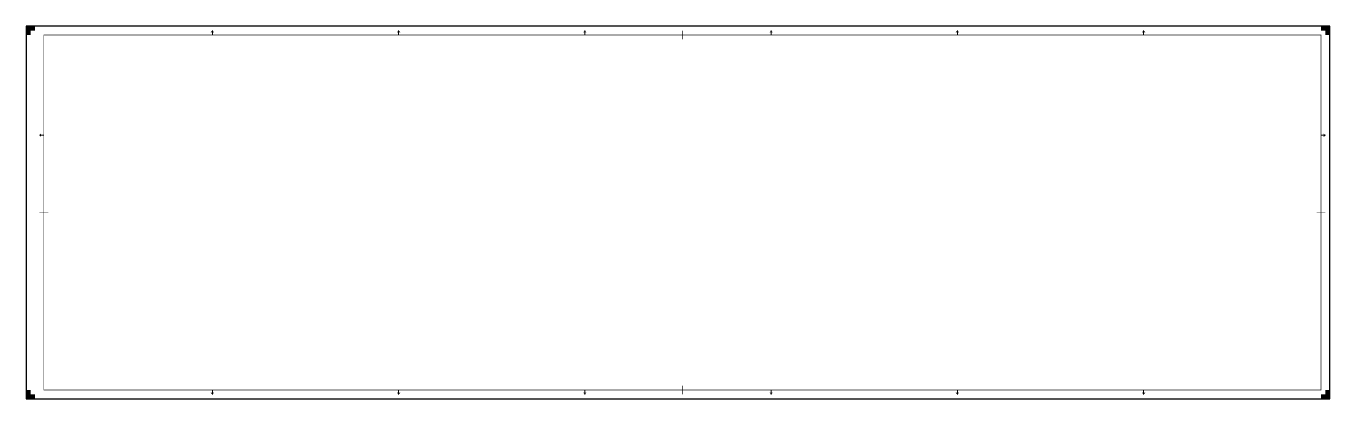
# Model space of a CAD drawing. Extents: x 0 to 1470, y 0 to 420.
import ezdxf

# ---------------------------------------------------------------- set-up
doc = ezdxf.new("R2010")
doc.units = 0
doc.header["$LTSCALE"] = 0.2
for name, color, linetype, lineweight in [('X-XX-AL-TEKENBLAD_KADER-G', 7, 'Continuous', 25), ('X-XX-AL-TEKENBLAD_KADER_AFSNIJMARKERING-G', 7, 'Continuous', 25), ('X-XX-AL-TEKENBLAD_KADER_CENTERMARKERING-G', 7, 'Continuous', 25), ('X-XX-AL-TEKENBLAD_KADER_VOUWMERK-G', 7, 'Continuous', 18)]:
    doc.layers.add(name, color=color, linetype=linetype, lineweight=lineweight)

msp = doc.modelspace()

# ---------------------------------------------------------------- hatches: boundary and pattern name
at = {"layer": 'X-XX-AL-TEKENBLAD_KADER_AFSNIJMARKERING-G'}
for points in [[(10, 420), (0, 420), (0, 410), (5, 410), (5, 415), (10, 415)], [(1470, 410), (1470, 420), (1460, 420), (1460, 415), (1465, 415), (1465, 410)], [(0, 10), (0, 0), (10, 0), (10, 5), (5, 5), (5, 10)], [(1460, 0), (1470, 0), (1470, 10), (1465, 10), (1465, 5), (1460, 5)]]:
    msp.add_hatch(color=256, dxfattribs=at).paths.add_polyline_path(points)
at = {"layer": 'X-XX-AL-TEKENBLAD_KADER_VOUWMERK-G'}
for points in [[(212, 413), (210, 415), (208, 413)], [(422, 413), (420, 415), (418, 413)], [(632, 413), (630, 415), (628, 413)], [(842, 413), (840, 415), (838, 413)], [(1052, 413), (1050, 415), (1048, 413)], [(1262, 413), (1260, 415), (1258, 413)], [(17, 299), (15, 297), (17, 295)], [(1463, 295), (1465, 297), (1463, 299)], [(208, 7), (210, 5), (212, 7)], [(418, 7), (420, 5), (422, 7)], [(628, 7), (630, 5), (632, 7)], [(838, 7), (840, 5), (842, 7)], [(1048, 7), (1050, 5), (1052, 7)], [(1258, 7), (1260, 5), (1262, 7)]]:
    msp.add_hatch(color=256, dxfattribs=at).paths.add_polyline_path(points)

# ---------------------------------------------------------------- linework, layer by layer
at = {"layer": 'X-XX-AL-TEKENBLAD_KADER-G'}
for p, q in [((1470, 420), (0, 420)), ((0, 420), (0, 0)), ((1470, 0), (1470, 420)), ((0, 0), (1470, 0))]:
    msp.add_line(p, q, dxfattribs=at)
at = {"layer": 'X-XX-AL-TEKENBLAD_KADER-G', "const_width": 0.7, "flags": 128}
msp.add_lwpolyline([(20, 10), (1460, 10), (1460, 410), (20, 410)], close=True, dxfattribs=at)
at = {"layer": 'X-XX-AL-TEKENBLAD_KADER_CENTERMARKERING-G', "const_width": 0.7, "flags": 128}
for points in [[(740, 415), (740, 405)], [(15, 210), (25, 210)], [(1465, 210), (1455, 210)], [(740, 5), (740, 15)]]:
    msp.add_lwpolyline(points, dxfattribs=at)
at = {"layer": 'X-XX-AL-TEKENBLAD_KADER_VOUWMERK-G', "flags": 128}
for points in [[(210, 410), (210, 415)], [(420, 410), (420, 415)], [(630, 410), (630, 415)], [(840, 410), (840, 415)], [(1050, 410), (1050, 415)], [(1260, 410), (1260, 415)], [(20, 297), (15, 297)], [(1460, 297), (1465, 297)], [(210, 10), (210, 5)], [(420, 10), (420, 5)], [(630, 10), (630, 5)], [(840, 10), (840, 5)], [(1050, 10), (1050, 5)], [(1260, 10), (1260, 5)]]:
    msp.add_lwpolyline(points, dxfattribs=at)

doc.saveas('drawing.dxf')
